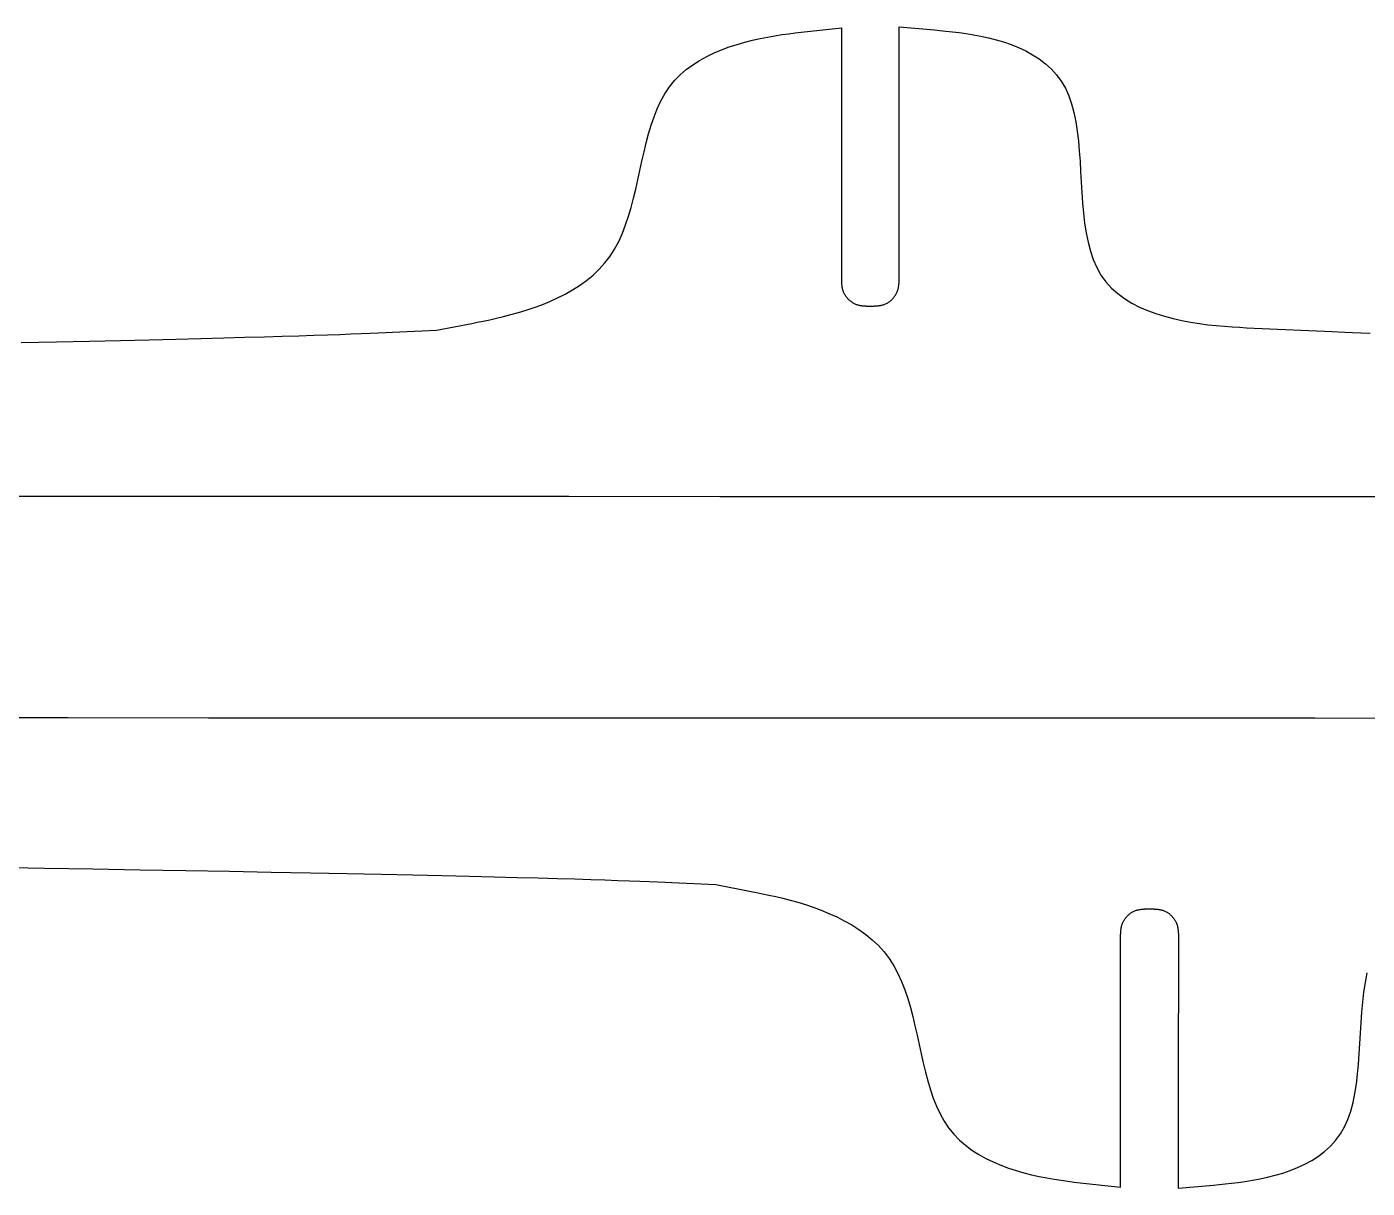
# Model space of a CAD drawing. Header units: millimetres. Extents: x -2860 to -1973, y -195 to 17.
# Drawn here: x -2548.6 to -2439.1, y -195 to -100.1 of the extents above; entities that cross this region are included whole.
import ezdxf

# ---------------------------------------------------------------- set-up
doc = ezdxf.new("R2010")
doc.units = ezdxf.units.MM

msp = doc.modelspace()

# ---------------------------------------------------------------- linework, layer by layer
at = {"flags": 128}
for points in [[(-2549.045377, -125.902835), (-2546.163836, -125.84419), (-2543.464057, -125.787163), (-2540.943332, -125.731774), (-2538.594687, -125.678046), (-2536.411148, -125.626002), (-2534.385743, -125.575667), (-2532.5115, -125.527063), (-2530.781446, -125.480215), (-2529.188607, -125.435146), (-2527.726011, -125.391878), (-2526.386685, -125.350437), (-2525.163656, -125.310845), (-2524.049952, -125.273127), (-2523.038598, -125.237304), (-2522.122624, -125.203402), (-2521.295054, -125.171443), (-2520.548919, -125.141452), (-2519.877244, -125.113451), (-2519.273054, -125.087465), (-2518.72938, -125.063516), (-2515.13467, -124.902636), (-2512.256853, -124.34127), (-2511.804344, -124.252592), (-2511.313147, -124.153906), (-2510.787743, -124.043632), (-2510.232612, -123.920181), (-2509.652235, -123.78197), (-2509.051091, -123.627413), (-2508.43366, -123.454925), (-2507.804423, -123.262922), (-2507.167859, -123.049818), (-2506.528449, -122.814029), (-2505.890673, -122.553969), (-2505.259011, -122.268054), (-2504.637945, -121.954698), (-2504.031951, -121.612317), (-2503.445512, -121.239325), (-2502.883106, -120.834136), (-2502.349217, -120.395168), (-2501.848322, -119.920834), (-2501.384901, -119.409548), (-2500.963436, -118.859727), (-2500.586888, -118.270749), (-2500.252152, -117.645843), (-2499.9546, -116.989202), (-2499.689611, -116.30502), (-2499.452558, -115.597489), (-2499.238819, -114.870803), (-2499.043768, -114.129155), (-2498.86278, -113.376737), (-2498.691232, -112.617744), (-2498.524499, -111.856367), (-2498.357956, -111.096801), (-2498.186978, -110.343237), (-2498.006941, -109.59987), (-2497.813223, -108.870892), (-2497.601196, -108.160497), (-2497.366238, -107.472877), (-2497.103722, -106.812225), (-2496.809025, -106.182735), (-2496.477523, -105.5886), (-2496.104592, -105.034013), (-2495.687117, -104.522143), (-2495.228029, -104.052067), (-2494.731771, -103.621838), (-2494.202785, -103.229508), (-2493.645513, -102.873131), (-2493.064396, -102.550759), (-2492.463877, -102.260447), (-2491.848399, -102.000246), (-2491.222401, -101.76821), (-2490.590328, -101.562392), (-2489.956622, -101.380843), (-2489.325723, -101.22162), (-2488.702075, -101.082772), (-2488.090119, -100.962354), (-2487.494297, -100.858418), (-2486.919051, -100.769018), (-2486.368824, -100.692206), (-2485.848057, -100.626036), (-2485.361194, -100.568561), (-2482.060231, -100.197807), (-2482.060231, -100.19823), (-2482.060232, -100.201199), (-2482.060234, -100.209255), (-2482.060238, -100.224944), (-2482.060244, -100.250807), (-2482.060254, -100.289393), (-2482.060267, -100.343241), (-2482.060285, -100.414898), (-2482.060307, -100.506908), (-2482.060337, -100.621814), (-2482.06037, -100.76216), (-2482.060412, -100.930491), (-2482.060462, -101.12935), (-2482.060518, -101.361282), (-2482.060585, -101.62883), (-2482.06066, -101.934539), (-2482.060746, -102.280953), (-2482.060842, -102.670615), (-2482.06095, -103.106071), (-2482.06107, -103.589863), (-2482.061201, -104.123264), (-2482.061344, -104.702457), (-2482.061497, -105.322355), (-2482.061659, -105.97787), (-2482.061828, -106.663913), (-2482.062004, -107.375397), (-2482.062185, -108.107233), (-2482.062369, -108.854333), (-2482.062557, -109.61161), (-2482.062745, -110.373975), (-2482.062932, -111.136339), (-2482.06312, -111.893616), (-2482.063304, -112.640716), (-2482.063486, -113.372552), (-2482.06366, -114.084036), (-2482.06383, -114.770079), (-2482.063992, -115.425594), (-2482.064145, -116.045493), (-2482.064288, -116.624686), (-2482.06442, -117.158086), (-2482.064539, -117.641879), (-2482.064647, -118.077334), (-2482.064743, -118.466996), (-2482.064829, -118.81341), (-2482.064904, -119.119119), (-2482.064971, -119.386667), (-2482.065028, -119.618599), (-2482.065077, -119.817459), (-2482.065119, -119.985789), (-2482.065152, -120.126136), (-2482.065182, -120.241041), (-2482.065204, -120.333051), (-2482.065222, -120.404708), (-2482.065235, -120.458557), (-2482.065244, -120.497141), (-2482.065251, -120.523006), (-2482.065255, -120.538695), (-2482.065256, -120.54675), (-2482.065257, -120.549718), (-2482.065258, -120.550143), (-2482.065311, -120.766916), (-2482.065298, -120.801027), (-2482.065153, -120.838197), (-2482.064742, -120.878238), (-2482.063936, -120.920956), (-2482.0626, -120.966162), (-2482.060602, -121.013665), (-2482.057809, -121.063272), (-2482.054088, -121.114794), (-2482.049308, -121.168038), (-2482.043336, -121.222815), (-2482.036038, -121.278933), (-2482.027283, -121.336201), (-2482.016937, -121.394427), (-2482.00487, -121.453422), (-2481.990946, -121.512994), (-2481.975034, -121.572951), (-2481.957003, -121.633102), (-2481.936717, -121.693258), (-2481.914047, -121.753225), (-2481.888858, -121.812814), (-2481.861057, -121.871848), (-2481.83071, -121.930207), (-2481.797917, -121.987785), (-2481.762782, -122.044476), (-2481.725408, -122.100176), (-2481.6859, -122.154779), (-2481.644359, -122.208178), (-2481.600889, -122.260268), (-2481.555592, -122.310945), (-2481.508573, -122.360102), (-2481.459933, -122.407634), (-2481.409776, -122.453434), (-2481.358206, -122.497399), (-2481.305324, -122.539421), (-2481.251235, -122.579395), (-2481.196041, -122.617217), (-2481.139846, -122.65278), (-2481.082752, -122.685978), (-2481.024862, -122.716707), (-2480.96628, -122.744861), (-2480.907123, -122.770372), (-2480.847569, -122.793338), (-2480.787808, -122.81389), (-2480.728033, -122.832163), (-2480.668433, -122.848292), (-2480.609201, -122.862409), (-2480.550529, -122.874649), (-2480.492608, -122.885146), (-2480.435629, -122.894035), (-2480.379783, -122.901448), (-2480.325262, -122.90752), (-2480.272258, -122.912385), (-2480.220961, -122.916178), (-2480.171564, -122.919031), (-2480.124258, -122.921079), (-2480.079233, -122.922456), (-2480.036683, -122.923296), (-2479.996797, -122.923734), (-2479.959768, -122.923901), (-2479.709831, -122.924002), (-2479.493819, -122.924012), (-2479.459828, -122.923991), (-2479.422789, -122.923837), (-2479.382892, -122.923416), (-2479.34033, -122.922595), (-2479.295293, -122.921241), (-2479.247974, -122.91922), (-2479.198562, -122.916398), (-2479.147251, -122.912642), (-2479.09423, -122.907819), (-2479.039693, -122.901797), (-2478.983829, -122.89444), (-2478.926831, -122.885616), (-2478.868889, -122.87519), (-2478.810196, -122.863031), (-2478.750943, -122.849004), (-2478.691321, -122.832976), (-2478.631521, -122.814813), (-2478.571736, -122.794383), (-2478.512156, -122.771552), (-2478.452973, -122.746186), (-2478.394364, -122.718191), (-2478.336446, -122.687632), (-2478.279322, -122.654612), (-2478.223097, -122.619235), (-2478.167872, -122.581605), (-2478.113752, -122.541824), (-2478.060839, -122.499997), (-2478.009236, -122.456228), (-2477.959048, -122.410619), (-2477.910376, -122.363275), (-2477.863324, -122.3143), (-2477.817995, -122.263796), (-2477.774494, -122.211868), (-2477.73292, -122.158619), (-2477.693381, -122.104152), (-2477.655976, -122.048572), (-2477.620811, -121.991982), (-2477.587988, -121.934485), (-2477.557611, -121.876186), (-2477.529782, -121.817187), (-2477.504565, -121.757607), (-2477.481867, -121.697626), (-2477.461556, -121.637434), (-2477.4435, -121.577226), (-2477.427564, -121.517195), (-2477.413617, -121.457532), (-2477.401527, -121.398431), (-2477.39116, -121.340086), (-2477.382384, -121.282689), (-2477.375067, -121.226433), (-2477.369076, -121.17151), (-2477.364278, -121.118115), (-2477.360541, -121.066439), (-2477.357732, -121.016677), (-2477.35572, -120.96902), (-2477.354369, -120.923662), (-2477.353549, -120.880795), (-2477.353127, -120.840613), (-2477.35297, -120.803308), (-2477.352936, -120.551511), (-2477.352936, -120.551086), (-2477.352935, -120.548108), (-2477.352933, -120.540024), (-2477.35293, -120.524281), (-2477.352924, -120.498326), (-2477.352915, -120.459607), (-2477.352902, -120.405571), (-2477.352885, -120.333664), (-2477.352863, -120.241334), (-2477.352836, -120.126029), (-2477.352803, -119.985193), (-2477.352763, -119.816277), (-2477.352715, -119.616725), (-2477.352661, -119.383985), (-2477.352597, -119.115506), (-2477.352525, -118.808732), (-2477.352443, -118.461112), (-2477.35235, -118.070094), (-2477.352247, -117.633121), (-2477.352132, -117.147646), (-2477.352006, -116.612388), (-2477.351869, -116.031178), (-2477.351722, -115.409121), (-2477.351566, -114.751324), (-2477.351403, -114.062892), (-2477.351234, -113.348931), (-2477.351061, -112.614547), (-2477.350884, -111.864845), (-2477.350704, -111.104932), (-2477.350524, -110.339913), (-2477.350343, -109.574894), (-2477.350164, -108.814981), (-2477.349986, -108.06528), (-2477.349813, -107.330896), (-2477.349644, -106.616935), (-2477.349481, -105.928503), (-2477.349326, -105.270705), (-2477.349178, -104.648649), (-2477.349042, -104.067439), (-2477.348915, -103.532182), (-2477.348801, -103.046705), (-2477.348698, -102.609734), (-2477.348605, -102.218714), (-2477.348523, -101.871095), (-2477.34845, -101.564321), (-2477.348387, -101.295841), (-2477.348332, -101.063102), (-2477.348284, -100.86355), (-2477.348245, -100.694633), (-2477.348212, -100.553799), (-2477.348185, -100.438492), (-2477.348162, -100.346163), (-2477.348146, -100.274256), (-2477.348132, -100.220219), (-2477.348124, -100.181501), (-2477.348117, -100.155546), (-2477.348114, -100.139803), (-2477.348112, -100.131719), (-2477.348111, -100.12874), (-2477.348111, -100.128315), (-2474.470068, -100.386212), (-2474.017599, -100.427229), (-2473.526888, -100.474516), (-2473.002868, -100.530467), (-2472.450469, -100.597485), (-2471.874621, -100.677966), (-2471.280254, -100.77431), (-2470.6723, -100.888916), (-2470.055687, -101.024182), (-2469.435347, -101.182508), (-2468.816211, -101.366293), (-2468.203209, -101.577934), (-2467.60127, -101.819833), (-2467.015326, -102.094387), (-2466.450307, -102.403993), (-2465.911143, -102.751055), (-2465.402766, -103.137966), (-2464.930104, -103.567129), (-2464.49809, -104.040942), (-2464.111652, -104.561803), (-2463.775722, -105.132111), (-2463.49343, -105.752989), (-2463.260714, -106.420448), (-2463.07171, -107.129224), (-2462.920554, -107.874052), (-2462.801384, -108.649667), (-2462.708336, -109.450806), (-2462.635548, -110.272201), (-2462.577156, -111.10859), (-2462.527297, -111.954707), (-2462.480107, -112.805289), (-2462.429725, -113.655069), (-2462.370286, -114.498783), (-2462.295928, -115.331166), (-2462.200787, -116.146955), (-2462.079001, -116.940883), (-2461.924706, -117.707686), (-2461.73204, -118.4421), (-2461.495138, -119.13886), (-2461.208139, -119.792701), (-2460.865178, -120.398358), (-2460.462299, -120.95187), (-2460.003163, -121.454493), (-2459.493343, -121.908786), (-2458.938405, -122.317308), (-2458.343919, -122.682617), (-2457.715454, -123.007274), (-2457.058579, -123.293837), (-2456.378862, -123.544866), (-2455.681875, -123.762918), (-2454.973185, -123.950554), (-2454.258361, -124.110333), (-2453.542972, -124.244813), (-2452.832588, -124.356555), (-2452.132777, -124.448117), (-2451.449109, -124.522057), (-2450.787153, -124.580936), (-2450.152477, -124.627312), (-2449.550651, -124.663744), (-2448.987244, -124.692792), (-2445.16403, -124.868099), (-2441.994726, -125.006859), (-2441.494408, -125.028711), (-2440.939624, -125.052629), (-2440.323453, -125.078598), (-2439.63897, -125.106601), (-2438.879249, -125.136626)], [(-2430.695975, -138.507154), (-2442.623964, -138.504269), (-2454.800741, -138.501323), (-2467.143376, -138.498338), (-2479.56894, -138.495333), (-2491.994505, -138.492327), (-2504.33714, -138.489341), (-2516.513917, -138.486397), (-2528.441906, -138.483511), (-2540.038178, -138.480707), (-2551.219804, -138.478003)], [(-2430.134001, -156.588769), (-2443.399479, -156.585563), (-2456.754087, -156.582334), (-2470.108696, -156.579105), (-2483.374175, -156.575898), (-2496.461394, -156.572736), (-2509.281224, -156.569636), (-2521.744534, -156.566623), (-2533.762196, -156.563718), (-2545.245081, -156.560942), (-2556.104056, -156.558317)], [(-2551.209662, -168.744609), (-2547.156746, -168.81484), (-2543.190638, -168.883402), (-2539.333044, -168.950286), (-2535.605663, -169.015486), (-2532.0302, -169.078994), (-2528.628359, -169.140804), (-2525.421841, -169.200908), (-2522.427312, -169.259297), (-2519.641287, -169.315953), (-2517.055242, -169.370858), (-2514.660654, -169.423991), (-2512.449003, -169.475332), (-2510.411763, -169.524862), (-2508.540412, -169.572562), (-2506.826426, -169.61841), (-2505.261284, -169.66239), (-2503.836462, -169.704478), (-2502.543438, -169.744658), (-2501.373687, -169.782909), (-2500.318688, -169.81921), (-2499.369918, -169.853544), (-2498.518852, -169.885889), (-2497.756969, -169.916226), (-2497.075746, -169.944536), (-2496.46666, -169.9708), (-2495.921186, -169.994996), (-2492.326285, -170.157508), (-2489.448725, -170.720357), (-2488.996256, -170.809269), (-2488.505104, -170.908208), (-2487.979752, -171.018753), (-2487.424677, -171.14249), (-2486.844364, -171.281), (-2486.243291, -171.435866), (-2485.625942, -171.608672), (-2484.996794, -171.800997), (-2484.360332, -172.014428), (-2483.721033, -172.250545), (-2483.083381, -172.510932), (-2482.451855, -172.79717), (-2481.830936, -173.110843), (-2481.225107, -173.453535), (-2480.638847, -173.826825), (-2480.076637, -174.232299), (-2479.542958, -174.671538), (-2479.042292, -175.146126), (-2478.579119, -175.657644), (-2478.15792, -176.207674), (-2477.781658, -176.79684), (-2477.447224, -177.421911), (-2477.149992, -178.078696), (-2476.885336, -178.763006), (-2476.648629, -179.470649), (-2476.435243, -180.197435), (-2476.240554, -180.939173), (-2476.059933, -181.691672), (-2475.888756, -182.450742), (-2475.722395, -183.212193), (-2475.556223, -183.971832), (-2475.385614, -184.725471), (-2475.205943, -185.468918), (-2475.012581, -186.197982), (-2474.800903, -186.908472), (-2474.566282, -187.596199), (-2474.304091, -188.256971), (-2474.009704, -188.886598), (-2473.678495, -189.480889), (-2473.305837, -190.035654), (-2472.888615, -190.547723), (-2472.429759, -191.018021), (-2471.933715, -191.448491), (-2471.404923, -191.841078), (-2470.847828, -192.197727), (-2470.266873, -192.520381), (-2469.666499, -192.810989), (-2469.051151, -193.071492), (-2468.425272, -193.303836), (-2467.793303, -193.509966), (-2467.159688, -193.691826), (-2466.528871, -193.851362), (-2465.905295, -193.990518), (-2465.2934, -194.111239), (-2464.697632, -194.21547), (-2464.122434, -194.305154), (-2463.572247, -194.382239), (-2463.051516, -194.448667), (-2462.564683, -194.506384), (-2459.263919, -194.878775), (-2459.26392, -194.878351), (-2459.263919, -194.875383), (-2459.263917, -194.867327), (-2459.263913, -194.851639), (-2459.263906, -194.825773), (-2459.263896, -194.78719), (-2459.263882, -194.73334), (-2459.263865, -194.661682), (-2459.263841, -194.569672), (-2459.263812, -194.454765), (-2459.263775, -194.314417), (-2459.263733, -194.146084), (-2459.263682, -193.947224), (-2459.263622, -193.71529), (-2459.263555, -193.447739), (-2459.263476, -193.142027), (-2459.263387, -192.79561), (-2459.263288, -192.405945), (-2459.263177, -191.970486), (-2459.263053, -191.486689), (-2459.262917, -190.953285), (-2459.262769, -190.374085), (-2459.262611, -189.754182), (-2459.262443, -189.098661), (-2459.262268, -188.412612), (-2459.262086, -187.701122), (-2459.261899, -186.96928), (-2459.261709, -186.222173), (-2459.261515, -185.464889), (-2459.261321, -184.702518), (-2459.261126, -183.940147), (-2459.260932, -183.182864), (-2459.260742, -182.435757), (-2459.260554, -181.703914), (-2459.260373, -180.992424), (-2459.260198, -180.306376), (-2459.26003, -179.650854), (-2459.259872, -179.030951), (-2459.259724, -178.451752), (-2459.259588, -177.918347), (-2459.259464, -177.434551), (-2459.259352, -176.999092), (-2459.259253, -176.609426), (-2459.259165, -176.263009), (-2459.259087, -175.957297), (-2459.259019, -175.689746), (-2459.258959, -175.457813), (-2459.258909, -175.258952), (-2459.258866, -175.09062), (-2459.258829, -174.950272), (-2459.2588, -174.835365), (-2459.258776, -174.743354), (-2459.258759, -174.671697), (-2459.258745, -174.617848), (-2459.258735, -174.579262), (-2459.258728, -174.553397), (-2459.258724, -174.53771), (-2459.258722, -174.529653), (-2459.258721, -174.526685), (-2459.258721, -174.526261), (-2459.258697, -174.309458), (-2459.258671, -174.275343), (-2459.258512, -174.238167), (-2459.258088, -174.198123), (-2459.257266, -174.1554), (-2459.255913, -174.110189), (-2459.253896, -174.062682), (-2459.251084, -174.013071), (-2459.247344, -173.961546), (-2459.242542, -173.908299), (-2459.236548, -173.853521), (-2459.229227, -173.797403), (-2459.220448, -173.740136), (-2459.210077, -173.681912), (-2459.197983, -173.622921), (-2459.184032, -173.563356), (-2459.168092, -173.503406), (-2459.150031, -173.443265), (-2459.129716, -173.383121), (-2459.107014, -173.323167), (-2459.081794, -173.263595), (-2459.05396, -173.204581), (-2459.023578, -173.146244), (-2458.990751, -173.088691), (-2458.955582, -173.032026), (-2458.918175, -172.976354), (-2458.878631, -172.921783), (-2458.837055, -172.868415), (-2458.793551, -172.816358), (-2458.74822, -172.765717), (-2458.701168, -172.716596), (-2458.652495, -172.669102), (-2458.602307, -172.62334), (-2458.550706, -172.579414), (-2458.497795, -172.53743), (-2458.443678, -172.497496), (-2458.388459, -172.459714), (-2458.33224, -172.424191), (-2458.275123, -172.391033), (-2458.217214, -172.360343), (-2458.158615, -172.332228), (-2458.099443, -172.306755), (-2458.039876, -172.283828), (-2457.980105, -172.263312), (-2457.920321, -172.245075), (-2457.860715, -172.228982), (-2457.801479, -172.214899), (-2457.742804, -172.202692), (-2457.68488, -172.192228), (-2457.627901, -172.183371), (-2457.572056, -172.175989), (-2457.517538, -172.169945), (-2457.464536, -172.165109), (-2457.413243, -172.161343), (-2457.363851, -172.158515), (-2457.316548, -172.156492), (-2457.271529, -172.155138), (-2457.228984, -172.154319), (-2457.189103, -172.153902), (-2457.15208, -172.153753), (-2456.902177, -172.153776), (-2456.686192, -172.153815), (-2456.652207, -172.153843), (-2456.615173, -172.154005), (-2456.575282, -172.154435), (-2456.532726, -172.155266), (-2456.487696, -172.15663), (-2456.440383, -172.158664), (-2456.39098, -172.161498), (-2456.339676, -172.165267), (-2456.286665, -172.170104), (-2456.232138, -172.176143), (-2456.176285, -172.183517), (-2456.119298, -172.192359), (-2456.061369, -172.202803), (-2456.00269, -172.214983), (-2455.943452, -172.229032), (-2455.883844, -172.245084), (-2455.824062, -172.26327), (-2455.764294, -172.283727), (-2455.704733, -172.306585), (-2455.64557, -172.33198), (-2455.586982, -172.360005), (-2455.529085, -172.390595), (-2455.471985, -172.423648), (-2455.415784, -172.459059), (-2455.360584, -172.496723), (-2455.30649, -172.536538), (-2455.253603, -172.578399), (-2455.202028, -172.622205), (-2455.151867, -172.667847), (-2455.103223, -172.715225), (-2455.0562, -172.764233), (-2455.0109, -172.814769), (-2454.967427, -172.866728), (-2454.925883, -172.920006), (-2454.886372, -172.974501), (-2454.848998, -173.030107), (-2454.813862, -173.08672), (-2454.781067, -173.144237), (-2454.750718, -173.202555), (-2454.722918, -173.261569), (-2454.69773, -173.321161), (-2454.67506, -173.381151), (-2454.654776, -173.44135), (-2454.636746, -173.501562), (-2454.620837, -173.561596), (-2454.606915, -173.621259), (-2454.594849, -173.680357), (-2454.584506, -173.738698), (-2454.575754, -173.79609), (-2454.568459, -173.85234), (-2454.56249, -173.907254), (-2454.557714, -173.960641), (-2454.553996, -174.012307), (-2454.551207, -174.06206), (-2454.549211, -174.109707), (-2454.547879, -174.155054), (-2454.547075, -174.19791), (-2454.546668, -174.238082), (-2454.546525, -174.275377), (-2454.546584, -174.527107), (-2454.546585, -174.527533), (-2454.546585, -174.530511), (-2454.546587, -174.538595), (-2454.546591, -174.554339), (-2454.546597, -174.580293), (-2454.546606, -174.619012), (-2454.546619, -174.673048), (-2454.546636, -174.744955), (-2454.546658, -174.837284), (-2454.546685, -174.952591), (-2454.546718, -175.093425), (-2454.546758, -175.262343), (-2454.546805, -175.461894), (-2454.546861, -175.694633), (-2454.546924, -175.963114), (-2454.546996, -176.269887), (-2454.547079, -176.617506), (-2454.547171, -177.008526), (-2454.547274, -177.445496), (-2454.547388, -177.930974), (-2454.547516, -178.466231), (-2454.547652, -179.047442), (-2454.5478, -179.669498), (-2454.547955, -180.327296), (-2454.548118, -181.015727), (-2454.548287, -181.729688), (-2454.54846, -182.464072), (-2454.548637, -183.213773), (-2454.548817, -183.973687), (-2454.548998, -184.738706), (-2454.549178, -185.503724), (-2454.549358, -186.263637), (-2454.549534, -187.013339), (-2454.549708, -187.747723), (-2454.549877, -188.461685), (-2454.550039, -189.150116), (-2454.550195, -189.807912), (-2454.550342, -190.429969), (-2454.550479, -191.011179), (-2454.550606, -191.546438), (-2454.550721, -192.031914), (-2454.550823, -192.468886), (-2454.550916, -192.859904), (-2454.550998, -193.207524), (-2454.55107, -193.514297), (-2454.551134, -193.782777), (-2454.551189, -194.015517), (-2454.551236, -194.215068), (-2454.551276, -194.383985), (-2454.551309, -194.52482), (-2454.551337, -194.640126), (-2454.551358, -194.732456), (-2454.551375, -194.804363), (-2454.551388, -194.858399), (-2454.551397, -194.897118), (-2454.551403, -194.923072), (-2454.551407, -194.938816), (-2454.551409, -194.9469), (-2454.551409, -194.949878), (-2454.55141, -194.950304), (-2451.673314, -194.693878), (-2451.220836, -194.65309), (-2450.730115, -194.606055), (-2450.206081, -194.55037), (-2449.653663, -194.483635), (-2449.07779, -194.403448), (-2448.483392, -194.307408), (-2447.875397, -194.193112), (-2447.258734, -194.058161), (-2446.638334, -193.900151), (-2446.019124, -193.716683), (-2445.406034, -193.505353), (-2444.803995, -193.263763), (-2444.217932, -192.989508), (-2443.652778, -192.680189), (-2443.113459, -192.333404), (-2442.604908, -191.946751), (-2442.132051, -191.517828), (-2441.699818, -191.044236), (-2441.313138, -190.523572), (-2440.97694, -189.953434), (-2440.694356, -189.3327), (-2440.461324, -188.665359), (-2440.271981, -187.956678), (-2440.120468, -187.211925), (-2440.000926, -186.436369), (-2439.907492, -185.635274), (-2439.834307, -184.813911), (-2439.77551, -183.977548), (-2439.72524, -183.131449), (-2439.677638, -182.280885), (-2439.626841, -181.431121), (-2439.566992, -180.587427), (-2439.492228, -179.755069), (-2439.396689, -178.939314), (-2439.274514, -178.145431), (-2439.119844, -177.378689)]]:
    msp.add_lwpolyline(points, dxfattribs=at)

doc.saveas('drawing.dxf')
